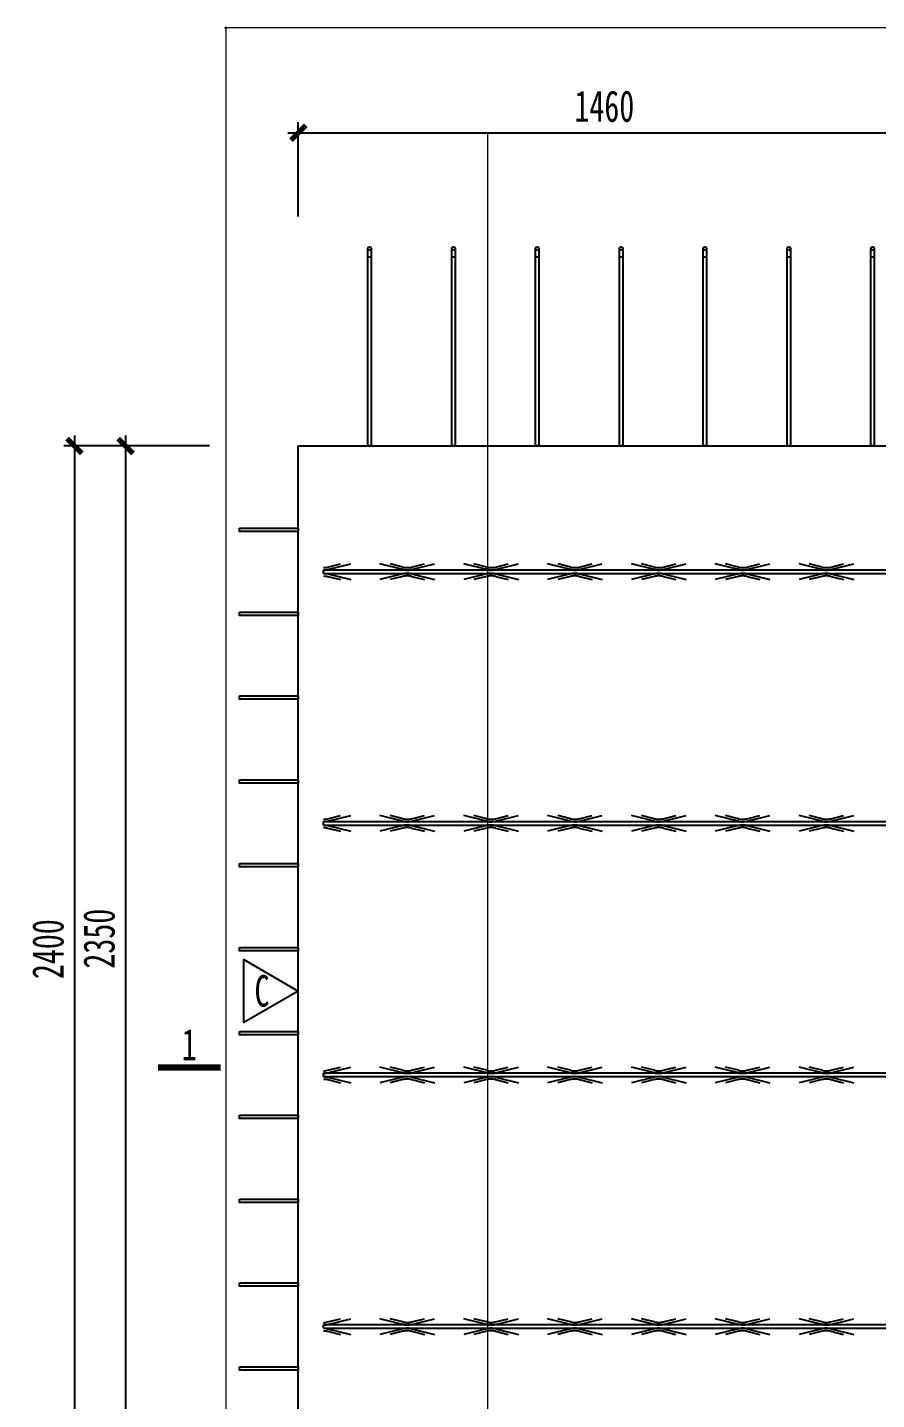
# Model space of a CAD drawing. Extents: x -524 to 129100, y -10500 to 1.
# Drawn here: x 113777 to 115802, y -3271 to 1 of the extents above; entities that cross this region are included whole.
import ezdxf

# ---------------------------------------------------------------- set-up
doc = ezdxf.new("R2010")
doc.units = 0
doc.header["$LTSCALE"] = 250
doc.linetypes.add('BeePC_CENTER', pattern=[2, 1.25, -0.25, 0.25, -0.25])
doc.layers.get('0').update_dxf_attribs({"linetype": 'CONTINUOUS'})
doc.layers.get('Defpoints').update_dxf_attribs({"linetype": 'CONTINUOUS'})
for name, color, linetype in [('BeePC-CCBZ', 110, 'CONTINUOUS'), ('BeePC-GJ-LEVEL', 141, 'CONTINUOUS'), ('BeePC-GJ-Truss', 185, 'CONTINUOUS'), ('BeePC-TONG-ZT', 50, 'CONTINUOUS')]:
    doc.layers.add(name, color=color, linetype=linetype)
doc.layers.add('G-ANNO-TTLB', color=7, linetype='CONTINUOUS', lineweight=9)
doc.layers.add('G-ANNO-TTLB-THIN', color=7, linetype='CONTINUOUS', lineweight=9)
doc.styles.add('BeePC_Dim', font='simfang.ttf', dxfattribs={"width": 0.7})
doc.styles.add('BeePC_Text', font='simfang.ttf', dxfattribs={"width": 0.7})
doc.dimstyles.new('BeePC_DIM_25_25', dxfattribs={"dimtxt": 75, "dimasz": 25, "dimexe": 25, "dimexo": 0, "dimgap": 25, "dimtad": 1, "dimdec": 0, "dimzin": 0, "dimdsep": 46, "dimtxsty": 'BeePC_Dim', "dimblk": 'ARCHTICK', "dimcen": 0, "dimdle": 25, "dimclrt": 7, "dimadec": 0, "dimazin": 0, "dimtfac": 1, "dimtdec": 0, "dimtix": 1, "dimtmove": 2, "dimatfit": 3, "dimfxl": 250, "dimfxlon": 1, "dimtfill": 1, "dimtolj": 1, "dimtzin": 0, "dimarcsym": 0})

# ---------------------------------------------------------------- blocks, each defined once
blk = doc.blocks.new('A2-嗡嗡 - A2_嗡嗡-493291-DB1详图')
at = {"layer": 'G-ANNO-TTLB'}
for p, q in [((27.5, -513), (27.5, -113)), ((27.5, -113), (586.5, -113))]:
    blk.add_line(p, q, dxfattribs=at)
at = {"layer": 'G-ANNO-TTLB-THIN'}
for p, q in [((2.5, -103), (2.5, -523)), ((596.5, -103), (2.5, -103))]:
    blk.add_line(p, q, dxfattribs=at)
blk = doc.blocks.new('剖切符号')
at = {"const_width": 15}
blk.add_lwpolyline([(0, 75), (0, -75)], dxfattribs=at)
blk = doc.blocks.new('_ArchTick')
at = {"color": 0, "linetype": 'ByBlock', "const_width": 0.5}
blk.add_lwpolyline([(-0.71, -0.71), (0.71, 0.71)], dxfattribs=at)
blk = doc.blocks.new('*D225')
at = {"layer": 'BeePC-CCBZ', "color": 0, "lineweight": -2, "transparency": 16777216}
for p, q in [((114422.8, -450.1), (114422.8, -225.1)), ((115882.6, -450.1), (115882.6, -225.1)), ((114397.8, -250.1), (115907.6, -250.1))]:
    blk.add_line(p, q, dxfattribs=at)
at = {"layer": 'Defpoints', "color": 0, "transparency": 16777216}
for p in [(115882.6, -250.1), (114422.8, -2197.1), (115882.6, -3097.1)]:
    blk.add_point(p, dxfattribs=at)
at = {"layer": 'BeePC-CCBZ', "color": 0, "lineweight": -2, "transparency": 16777216, "xscale": 25, "yscale": 25, "zscale": 25, "rotation": 180}
blk.add_blockref('_ArchTick', (114422.8, -250.1), dxfattribs=at)
at = {"layer": 'BeePC-CCBZ', "color": 0, "lineweight": -2, "transparency": 16777216, "xscale": 25, "yscale": 25, "zscale": 25}
blk.add_blockref('_ArchTick', (115882.6, -250.1), dxfattribs=at)
at = {"layer": 'BeePC-CCBZ', "color": 7, "linetype": 'BeePC_CENTER', "transparency": 16777216, "insert": (115152.7, -187.2), "char_height": 75, "attachment_point": 5, "style": 'BeePC_Dim', "bg_fill": 3, "box_fill_scale": 1.1, "bg_fill_color": 256, "bg_fill_true_color": 13158600, "bg_fill_transparency": 0}
blk.add_mtext('\\A1;1460', dxfattribs=at)
blk = doc.blocks.new('*D234')
at = {"layer": 'BeePC-CCBZ', "color": 0, "lineweight": -2, "transparency": 16777216}
for p, q in [((114422.8, -3909.1), (114422.8, -4134.1)), ((114672.8, -3909.1), (114672.8, -4134.1)), ((114397.8, -4109.1), (114697.8, -4109.1))]:
    blk.add_line(p, q, dxfattribs=at)
at = {"layer": 'Defpoints', "color": 0, "transparency": 16777216}
for p in [(114422.8, -2197.1), (114672.8, -3737.1), (114672.8, -4109.1)]:
    blk.add_point(p, dxfattribs=at)
at = {"layer": 'BeePC-CCBZ', "color": 0, "lineweight": -2, "transparency": 16777216, "xscale": 25, "yscale": 25, "zscale": 25, "rotation": 180}
blk.add_blockref('_ArchTick', (114422.8, -4109.1), dxfattribs=at)
at = {"layer": 'BeePC-CCBZ', "color": 0, "lineweight": -2, "transparency": 16777216, "xscale": 25, "yscale": 25, "zscale": 25}
blk.add_blockref('_ArchTick', (114672.8, -4109.1), dxfattribs=at)
at = {"layer": 'BeePC-CCBZ', "color": 7, "linetype": 'BeePC_CENTER', "transparency": 16777216, "insert": (114547.8, -4046.2), "char_height": 75, "attachment_point": 5, "style": 'BeePC_Dim', "bg_fill": 3, "box_fill_scale": 1.1, "bg_fill_color": 256, "bg_fill_true_color": 13158600, "bg_fill_transparency": 0}
blk.add_mtext('\\A1;250', dxfattribs=at)
blk = doc.blocks.new('*D235')
at = {"layer": 'BeePC-CCBZ', "color": 0, "lineweight": -2, "transparency": 16777216}
for p, q in [((114672.8, -3909.1), (114672.8, -4134.1)), ((121942.4, -3909.1), (121942.4, -4134.1)), ((114647.8, -4109.1), (121967.4, -4109.1))]:
    blk.add_line(p, q, dxfattribs=at)
at = {"layer": 'Defpoints', "color": 0, "transparency": 16777216}
for p in [(121942.4, -2197.1), (114672.8, -3737.1), (121942.4, -4109.1)]:
    blk.add_point(p, dxfattribs=at)
at = {"layer": 'BeePC-CCBZ', "color": 0, "lineweight": -2, "transparency": 16777216, "xscale": 25, "yscale": 25, "zscale": 25, "rotation": 180}
blk.add_blockref('_ArchTick', (114672.8, -4109.1), dxfattribs=at)
at = {"layer": 'BeePC-CCBZ', "color": 0, "lineweight": -2, "transparency": 16777216, "xscale": 25, "yscale": 25, "zscale": 25}
blk.add_blockref('_ArchTick', (121942.4, -4109.1), dxfattribs=at)
at = {"layer": 'BeePC-CCBZ', "color": 7, "linetype": 'BeePC_CENTER', "transparency": 16777216, "insert": (118307.6, -4046.2), "char_height": 75, "attachment_point": 5, "style": 'BeePC_Dim', "bg_fill": 3, "box_fill_scale": 1.1, "bg_fill_color": 256, "bg_fill_true_color": 13158600, "bg_fill_transparency": 0}
blk.add_mtext('\\A1;7270', dxfattribs=at)
blk = doc.blocks.new('*D236')
at = {"layer": 'BeePC-CCBZ', "color": 0, "lineweight": -2, "transparency": 16777216}
for p, q in [((114422.8, -4031.1), (114422.8, -4256.1)), ((121942.4, -4031.1), (121942.4, -4256.1)), ((114397.8, -4231.1), (121967.4, -4231.1))]:
    blk.add_line(p, q, dxfattribs=at)
at = {"layer": 'Defpoints', "color": 0, "transparency": 16777216}
for p in [(114422.8, -2197.1), (121942.4, -2197.1), (121942.4, -4231.1)]:
    blk.add_point(p, dxfattribs=at)
at = {"layer": 'BeePC-CCBZ', "color": 0, "lineweight": -2, "transparency": 16777216, "xscale": 25, "yscale": 25, "zscale": 25, "rotation": 180}
blk.add_blockref('_ArchTick', (114422.8, -4231.1), dxfattribs=at)
at = {"layer": 'BeePC-CCBZ', "color": 0, "lineweight": -2, "transparency": 16777216, "xscale": 25, "yscale": 25, "zscale": 25}
blk.add_blockref('_ArchTick', (121942.4, -4231.1), dxfattribs=at)
at = {"layer": 'BeePC-CCBZ', "color": 7, "linetype": 'BeePC_CENTER', "transparency": 16777216, "insert": (118182.6, -4168.2), "char_height": 75, "attachment_point": 5, "style": 'BeePC_Dim', "bg_fill": 3, "box_fill_scale": 1.1, "bg_fill_color": 256, "bg_fill_true_color": 13158600, "bg_fill_transparency": 0}
blk.add_mtext('\\A1;7520', dxfattribs=at)
blk = doc.blocks.new('*D237')
at = {"layer": 'BeePC-CCBZ', "color": 0, "lineweight": -2, "transparency": 16777216}
for p, q in [((114010.8, -972.1), (114010.8, -3372.1)), ((114210.8, -997.1), (113985.8, -997.1)), ((114210.8, -3347.1), (113985.8, -3347.1))]:
    blk.add_line(p, q, dxfattribs=at)
at = {"layer": 'Defpoints', "color": 0, "transparency": 16777216}
for p in [(118182.6, -997.1), (114010.8, -3347.1), (114332.8, -3347.1)]:
    blk.add_point(p, dxfattribs=at)
at = {"layer": 'BeePC-CCBZ', "color": 0, "lineweight": -2, "transparency": 16777216, "xscale": 25, "yscale": 25, "zscale": 25}
for p, rotation in [((114010.8, -997.1), 90), ((114010.8, -3347.1), 270)]:
    blk.add_blockref('_ArchTick', p, dxfattribs=dict(at, rotation=rotation))
at = {"layer": 'BeePC-CCBZ', "color": 7, "linetype": 'BeePC_CENTER', "transparency": 16777216, "insert": (113947.9, -2172.1), "char_height": 75, "attachment_point": 5, "rotation": 90, "style": 'BeePC_Dim', "bg_fill": 3, "box_fill_scale": 1.1, "bg_fill_color": 256, "bg_fill_true_color": 13158600, "bg_fill_transparency": 0}
blk.add_mtext('\\A1;2350', dxfattribs=at)
blk = doc.blocks.new('*D239')
at = {"layer": 'BeePC-CCBZ', "color": 0, "lineweight": -2, "transparency": 16777216}
for p, q in [((113888.8, -972.1), (113888.8, -3422.1)), ((114088.8, -997.1), (113863.8, -997.1)), ((114088.8, -3397.1), (113863.8, -3397.1))]:
    blk.add_line(p, q, dxfattribs=at)
at = {"layer": 'Defpoints', "color": 0, "transparency": 16777216}
for p in [(118182.6, -997.1), (113888.8, -3397.1), (118182.6, -3397.1)]:
    blk.add_point(p, dxfattribs=at)
at = {"layer": 'BeePC-CCBZ', "color": 0, "lineweight": -2, "transparency": 16777216, "xscale": 25, "yscale": 25, "zscale": 25}
for p, rotation in [((113888.8, -997.1), 90), ((113888.8, -3397.1), 270)]:
    blk.add_blockref('_ArchTick', p, dxfattribs=dict(at, rotation=rotation))
at = {"layer": 'BeePC-CCBZ', "color": 7, "linetype": 'BeePC_CENTER', "transparency": 16777216, "insert": (113825.9, -2197.1), "char_height": 75, "attachment_point": 5, "rotation": 90, "style": 'BeePC_Dim', "bg_fill": 3, "box_fill_scale": 1.1, "bg_fill_color": 256, "bg_fill_true_color": 13158600, "bg_fill_transparency": 0}
blk.add_mtext('\\A1;2400', dxfattribs=at)

msp = doc.modelspace()

# ---------------------------------------------------------------- block references
at = {"xscale": 25, "yscale": 25, "zscale": 25}
msp.add_blockref('A2-嗡嗡 - A2_嗡嗡-493291-DB1详图', (114187.5, 2575), dxfattribs=at)

# ---------------------------------------------------------------- texts
at = {"insert": (114162.8, -2424.6), "char_height": 75, "attachment_point": 5, "style": 'BeePC_Text'}
msp.add_mtext('1', dxfattribs=at)

# ---------------------------------------------------------------- next in the draw order: linework, layer by layer
msp.add_polyline3d([(114422.8, -2297.1, 0), (114292.9, -2372.1, 0), (114292.9, -2222.1, 0)], close=True)
at = {"layer": 'BeePC-GJ-LEVEL'}
for points in [[(114588.6, -546.1), (114588.6, -526.1)], [(114596.6, -532), (114596.6, -997.1), (114588.6, -997.1), (114588.6, -532)], [(114588.6, -546.1), (114596.6, -546.1)], [(114596.6, -526.1), (114596.6, -546.1)], [(114788.6, -546.1), (114788.6, -526.1)], [(114796.6, -532), (114796.6, -997.1), (114788.6, -997.1), (114788.6, -532)], [(114788.6, -546.1), (114796.6, -546.1)], [(114796.6, -526.1), (114796.6, -546.1)], [(114988.6, -546.1), (114988.6, -526.1)], [(114996.6, -532), (114996.6, -997.1), (114988.6, -997.1), (114988.6, -532)], [(114988.6, -546.1), (114996.6, -546.1)], [(114996.6, -526.1), (114996.6, -546.1)], [(115188.6, -546.1), (115188.6, -526.1)], [(115196.6, -532), (115196.6, -997.1), (115188.6, -997.1), (115188.6, -532)], [(115188.6, -546.1), (115196.6, -546.1)], [(115196.6, -526.1), (115196.6, -546.1)], [(115388.6, -546.1), (115388.6, -526.1)], [(115396.6, -532), (115396.6, -997.1), (115388.6, -997.1), (115388.6, -532)], [(115388.6, -546.1), (115396.6, -546.1)], [(115396.6, -526.1), (115396.6, -546.1)], [(115588.6, -546.1), (115588.6, -526.1)], [(115596.6, -532), (115596.6, -997.1), (115588.6, -997.1), (115588.6, -532)], [(115588.6, -546.1), (115596.6, -546.1)], [(115596.6, -526.1), (115596.6, -546.1)], [(115788.6, -546.1), (115788.6, -526.1)], [(115796.6, -532), (115796.6, -997.1), (115788.6, -997.1), (115788.6, -532)], [(115788.6, -546.1), (115796.6, -546.1)], [(115796.6, -526.1), (115796.6, -546.1)], [(114282.8, -1193.1), (114422.8, -1193.1), (114422.8, -1201.1), (114282.8, -1201.1), (114282.8, -1193.1)], [(114282.8, -1393.1), (114422.8, -1393.1), (114422.8, -1401.1), (114282.8, -1401.1), (114282.8, -1393.1)], [(114282.8, -1593.1), (114422.8, -1593.1), (114422.8, -1601.1), (114282.8, -1601.1), (114282.8, -1593.1)], [(114282.8, -1793.1), (114422.8, -1793.1), (114422.8, -1801.1), (114282.8, -1801.1), (114282.8, -1793.1)], [(114282.8, -1993.1), (114422.8, -1993.1), (114422.8, -2001.1), (114282.8, -2001.1), (114282.8, -1993.1)], [(114282.8, -2193.1), (114422.8, -2193.1), (114422.8, -2201.1), (114282.8, -2201.1), (114282.8, -2193.1)], [(114282.8, -2393.1), (114422.8, -2393.1), (114422.8, -2401.1), (114282.8, -2401.1), (114282.8, -2393.1)], [(114282.8, -2593.1), (114422.8, -2593.1), (114422.8, -2601.1), (114282.8, -2601.1), (114282.8, -2593.1)], [(114282.8, -2793.1), (114422.8, -2793.1), (114422.8, -2801.1), (114282.8, -2801.1), (114282.8, -2793.1)], [(114282.8, -2993.1), (114422.8, -2993.1), (114422.8, -3001.1), (114282.8, -3001.1), (114282.8, -2993.1)], [(114282.8, -3193.1), (114422.8, -3193.1), (114422.8, -3201.1), (114282.8, -3201.1), (114282.8, -3193.1)]]:
    msp.add_lwpolyline(points, dxfattribs=at)
for centre in [(114592.6, -526.1), (114792.6, -526.1), (114992.6, -526.1), (115192.6, -526.1), (115392.6, -526.1), (115592.6, -526.1), (115792.6, -526.1)]:
    msp.add_circle(centre, 4, dxfattribs=at)
msp.add_ellipse((114250, 0), major_axis=(1, 0), ratio=1, dxfattribs=at)
at = {"layer": 'BeePC-GJ-Truss'}
for points in [[(114482.6, -1293.1), (114486, -1293), (114489.2, -1292.6), (114492.8, -1292), (114547.8, -1278.4)], [(114482.6, -1287.1), (114485.9, -1287.1), (114489.1, -1286.8), (114492.8, -1286), (114523.5, -1278.4)], [(114482.6, -1301.1), (121882.6, -1301.1), (121882.6, -1293.1), (114482.6, -1293.1)], [(114482.6, -1301.1), (114482.6, -1293.1)], [(114482.6, -1301.1), (114486, -1301.3), (114489.2, -1301.6), (114492.8, -1302.3), (114547.8, -1315.9)], [(114482.6, -1307.1), (114486.6, -1307.2), (114489.7, -1307.5), (114492.8, -1308.3), (114523.5, -1315.9)], [(114672.4, -1292), (114617.4, -1278.4)], [(114672.4, -1302.3), (114617.4, -1315.9)], [(114672.4, -1286), (114641.7, -1278.4)], [(114672.4, -1308.3), (114641.7, -1315.9)], [(114692.8, -1292), (114747.8, -1278.4)], [(114692.8, -1286), (114723.5, -1278.4)], [(114692.8, -1302.3), (114747.8, -1315.9)], [(114692.8, -1308.3), (114723.5, -1315.9)], [(114872.4, -1292), (114817.4, -1278.4)], [(114872.4, -1302.3), (114817.4, -1315.9)], [(114872.4, -1286), (114841.7, -1278.4)], [(114872.4, -1308.3), (114841.7, -1315.9)], [(114892.8, -1292), (114947.8, -1278.4)], [(114892.8, -1286), (114923.5, -1278.4)], [(114892.8, -1302.3), (114947.8, -1315.9)], [(114892.8, -1308.3), (114923.5, -1315.9)], [(115072.4, -1292), (115017.4, -1278.4)], [(115072.4, -1302.3), (115017.4, -1315.9)], [(115072.4, -1286), (115041.7, -1278.4)], [(115072.4, -1308.3), (115041.7, -1315.9)], [(115092.8, -1292), (115147.8, -1278.4)], [(115092.8, -1286), (115123.5, -1278.4)], [(115092.8, -1302.3), (115147.8, -1315.9)], [(115092.8, -1308.3), (115123.5, -1315.9)], [(115272.4, -1292), (115217.4, -1278.4)], [(115272.4, -1302.3), (115217.4, -1315.9)], [(115272.4, -1286), (115241.7, -1278.4)], [(115272.4, -1308.3), (115241.7, -1315.9)], [(115292.8, -1292), (115347.8, -1278.4)], [(115292.8, -1286), (115323.5, -1278.4)], [(115292.8, -1302.3), (115347.8, -1315.9)], [(115292.8, -1308.3), (115323.5, -1315.9)], [(115472.4, -1292), (115417.4, -1278.4)], [(115472.4, -1302.3), (115417.4, -1315.9)], [(115472.4, -1286), (115441.7, -1278.4)], [(115472.4, -1308.3), (115441.7, -1315.9)], [(115492.8, -1292), (115547.8, -1278.4)], [(115492.8, -1286), (115523.5, -1278.4)], [(115492.8, -1302.3), (115547.8, -1315.9)], [(115492.8, -1308.3), (115523.5, -1315.9)], [(115672.4, -1292), (115617.4, -1278.4)], [(115672.4, -1302.3), (115617.4, -1315.9)], [(115672.4, -1286), (115641.7, -1278.4)], [(115672.4, -1308.3), (115641.7, -1315.9)], [(115692.8, -1292), (115747.8, -1278.4)], [(115692.8, -1286), (115723.5, -1278.4)], [(115692.8, -1302.3), (115747.8, -1315.9)], [(115692.8, -1308.3), (115723.5, -1315.9)], [(114482.6, -1893.1), (114486, -1893), (114489.2, -1892.6), (114492.8, -1892), (114547.8, -1878.4)], [(114482.6, -1887.1), (114485.9, -1887.1), (114489.1, -1886.8), (114492.8, -1886), (114523.5, -1878.4)], [(114482.6, -1901.1), (121882.6, -1901.1), (121882.6, -1893.1), (114482.6, -1893.1)], [(114482.6, -1901.1), (114482.6, -1893.1)], [(114672.4, -1892), (114617.4, -1878.4)], [(114672.4, -1886), (114641.7, -1878.4)], [(114692.8, -1892), (114747.8, -1878.4)], [(114692.8, -1886), (114723.5, -1878.4)], [(114872.4, -1892), (114817.4, -1878.4)], [(114872.4, -1886), (114841.7, -1878.4)], [(114892.8, -1892), (114947.8, -1878.4)], [(114892.8, -1886), (114923.5, -1878.4)], [(115072.4, -1892), (115017.4, -1878.4)], [(115072.4, -1886), (115041.7, -1878.4)], [(115092.8, -1892), (115147.8, -1878.4)], [(115092.8, -1886), (115123.5, -1878.4)], [(115272.4, -1892), (115217.4, -1878.4)], [(115272.4, -1886), (115241.7, -1878.4)], [(115292.8, -1892), (115347.8, -1878.4)], [(115292.8, -1886), (115323.5, -1878.4)], [(115472.4, -1892), (115417.4, -1878.4)], [(115472.4, -1886), (115441.7, -1878.4)], [(115492.8, -1892), (115547.8, -1878.4)], [(115492.8, -1886), (115523.5, -1878.4)], [(115672.4, -1892), (115617.4, -1878.4)], [(115672.4, -1886), (115641.7, -1878.4)], [(115692.8, -1892), (115747.8, -1878.4)], [(115692.8, -1886), (115723.5, -1878.4)], [(114482.6, -1901.1), (114486, -1901.3), (114489.2, -1901.6), (114492.8, -1902.3), (114547.8, -1915.9)], [(114482.6, -1907.1), (114486.6, -1907.2), (114489.7, -1907.5), (114492.8, -1908.3), (114523.5, -1915.9)], [(114672.4, -1902.3), (114617.4, -1915.9)], [(114672.4, -1908.3), (114641.7, -1915.9)], [(114692.8, -1902.3), (114747.8, -1915.9)], [(114692.8, -1908.3), (114723.5, -1915.9)], [(114872.4, -1902.3), (114817.4, -1915.9)], [(114872.4, -1908.3), (114841.7, -1915.9)], [(114892.8, -1902.3), (114947.8, -1915.9)], [(114892.8, -1908.3), (114923.5, -1915.9)], [(115072.4, -1902.3), (115017.4, -1915.9)], [(115072.4, -1908.3), (115041.7, -1915.9)], [(115092.8, -1902.3), (115147.8, -1915.9)], [(115092.8, -1908.3), (115123.5, -1915.9)], [(115272.4, -1902.3), (115217.4, -1915.9)], [(115272.4, -1908.3), (115241.7, -1915.9)], [(115292.8, -1902.3), (115347.8, -1915.9)], [(115292.8, -1908.3), (115323.5, -1915.9)], [(115472.4, -1902.3), (115417.4, -1915.9)], [(115472.4, -1908.3), (115441.7, -1915.9)], [(115492.8, -1902.3), (115547.8, -1915.9)], [(115492.8, -1908.3), (115523.5, -1915.9)], [(115672.4, -1902.3), (115617.4, -1915.9)], [(115672.4, -1908.3), (115641.7, -1915.9)], [(115692.8, -1902.3), (115747.8, -1915.9)], [(115692.8, -1908.3), (115723.5, -1915.9)], [(114482.6, -2493.1), (114486, -2493), (114489.2, -2492.6), (114492.8, -2492), (114547.8, -2478.4)], [(114482.6, -2487.1), (114485.9, -2487.1), (114489.1, -2486.8), (114492.8, -2486), (114523.5, -2478.4)], [(114672.4, -2492), (114617.4, -2478.4)], [(114672.4, -2486), (114641.7, -2478.4)], [(114692.8, -2492), (114747.8, -2478.4)], [(114692.8, -2486), (114723.5, -2478.4)], [(114872.4, -2492), (114817.4, -2478.4)], [(114872.4, -2486), (114841.7, -2478.4)], [(114892.8, -2492), (114947.8, -2478.4)], [(114892.8, -2486), (114923.5, -2478.4)], [(115072.4, -2492), (115017.4, -2478.4)], [(115072.4, -2486), (115041.7, -2478.4)], [(115092.8, -2492), (115147.8, -2478.4)], [(115092.8, -2486), (115123.5, -2478.4)], [(115272.4, -2492), (115217.4, -2478.4)], [(115272.4, -2486), (115241.7, -2478.4)], [(115292.8, -2492), (115347.8, -2478.4)], [(115292.8, -2486), (115323.5, -2478.4)], [(115472.4, -2492), (115417.4, -2478.4)], [(115472.4, -2486), (115441.7, -2478.4)], [(115492.8, -2492), (115547.8, -2478.4)], [(115492.8, -2486), (115523.5, -2478.4)], [(115672.4, -2492), (115617.4, -2478.4)], [(115672.4, -2486), (115641.7, -2478.4)], [(115692.8, -2492), (115747.8, -2478.4)], [(115692.8, -2486), (115723.5, -2478.4)], [(114482.6, -2501.1), (121882.6, -2501.1), (121882.6, -2493.1), (114482.6, -2493.1)], [(114482.6, -2501.1), (114482.6, -2493.1)], [(114482.6, -2501.1), (114486, -2501.3), (114489.2, -2501.6), (114492.8, -2502.3), (114547.8, -2515.9)], [(114482.6, -2507.1), (114486.6, -2507.2), (114489.7, -2507.5), (114492.8, -2508.3), (114523.5, -2515.9)], [(114672.4, -2502.3), (114617.4, -2515.9)], [(114672.4, -2508.3), (114641.7, -2515.9)], [(114692.8, -2502.3), (114747.8, -2515.9)], [(114692.8, -2508.3), (114723.5, -2515.9)], [(114872.4, -2502.3), (114817.4, -2515.9)], [(114872.4, -2508.3), (114841.7, -2515.9)], [(114892.8, -2502.3), (114947.8, -2515.9)], [(114892.8, -2508.3), (114923.5, -2515.9)], [(115072.4, -2502.3), (115017.4, -2515.9)], [(115072.4, -2508.3), (115041.7, -2515.9)], [(115092.8, -2502.3), (115147.8, -2515.9)], [(115092.8, -2508.3), (115123.5, -2515.9)], [(115272.4, -2502.3), (115217.4, -2515.9)], [(115272.4, -2508.3), (115241.7, -2515.9)], [(115292.8, -2502.3), (115347.8, -2515.9)], [(115292.8, -2508.3), (115323.5, -2515.9)], [(115472.4, -2502.3), (115417.4, -2515.9)], [(115472.4, -2508.3), (115441.7, -2515.9)], [(115492.8, -2502.3), (115547.8, -2515.9)], [(115492.8, -2508.3), (115523.5, -2515.9)], [(115672.4, -2502.3), (115617.4, -2515.9)], [(115672.4, -2508.3), (115641.7, -2515.9)], [(115692.8, -2502.3), (115747.8, -2515.9)], [(115692.8, -2508.3), (115723.5, -2515.9)], [(114482.6, -3093.1), (114486, -3093), (114489.2, -3092.6), (114492.8, -3092), (114547.8, -3078.4)], [(114482.6, -3087.1), (114485.9, -3087.1), (114489.1, -3086.8), (114492.8, -3086), (114523.5, -3078.4)], [(114482.6, -3101.1), (121882.6, -3101.1), (121882.6, -3093.1), (114482.6, -3093.1)], [(114482.6, -3101.1), (114482.6, -3093.1)], [(114482.6, -3101.1), (114486, -3101.3), (114489.2, -3101.6), (114492.8, -3102.3), (114547.8, -3115.9)], [(114482.6, -3107.1), (114486.6, -3107.2), (114489.7, -3107.5), (114492.8, -3108.3), (114523.5, -3115.9)], [(114672.4, -3092), (114617.4, -3078.4)], [(114672.4, -3102.3), (114617.4, -3115.9)], [(114672.4, -3086), (114641.7, -3078.4)], [(114672.4, -3108.3), (114641.7, -3115.9)], [(114692.8, -3092), (114747.8, -3078.4)], [(114692.8, -3086), (114723.5, -3078.4)], [(114692.8, -3102.3), (114747.8, -3115.9)], [(114692.8, -3108.3), (114723.5, -3115.9)], [(114872.4, -3092), (114817.4, -3078.4)], [(114872.4, -3102.3), (114817.4, -3115.9)], [(114872.4, -3086), (114841.7, -3078.4)], [(114872.4, -3108.3), (114841.7, -3115.9)], [(114892.8, -3092), (114947.8, -3078.4)], [(114892.8, -3086), (114923.5, -3078.4)], [(114892.8, -3102.3), (114947.8, -3115.9)], [(114892.8, -3108.3), (114923.5, -3115.9)], [(115072.4, -3092), (115017.4, -3078.4)], [(115072.4, -3102.3), (115017.4, -3115.9)], [(115072.4, -3086), (115041.7, -3078.4)], [(115072.4, -3108.3), (115041.7, -3115.9)], [(115092.8, -3092), (115147.8, -3078.4)], [(115092.8, -3086), (115123.5, -3078.4)], [(115092.8, -3102.3), (115147.8, -3115.9)], [(115092.8, -3108.3), (115123.5, -3115.9)], [(115272.4, -3092), (115217.4, -3078.4)], [(115272.4, -3102.3), (115217.4, -3115.9)], [(115272.4, -3086), (115241.7, -3078.4)], [(115272.4, -3108.3), (115241.7, -3115.9)], [(115292.8, -3092), (115347.8, -3078.4)], [(115292.8, -3086), (115323.5, -3078.4)], [(115292.8, -3102.3), (115347.8, -3115.9)], [(115292.8, -3108.3), (115323.5, -3115.9)], [(115472.4, -3092), (115417.4, -3078.4)], [(115472.4, -3102.3), (115417.4, -3115.9)], [(115472.4, -3086), (115441.7, -3078.4)], [(115472.4, -3108.3), (115441.7, -3115.9)], [(115492.8, -3092), (115547.8, -3078.4)], [(115492.8, -3086), (115523.5, -3078.4)], [(115492.8, -3102.3), (115547.8, -3115.9)], [(115492.8, -3108.3), (115523.5, -3115.9)], [(115672.4, -3092), (115617.4, -3078.4)], [(115672.4, -3102.3), (115617.4, -3115.9)], [(115672.4, -3086), (115641.7, -3078.4)], [(115672.4, -3108.3), (115641.7, -3115.9)], [(115692.8, -3092), (115747.8, -3078.4)], [(115692.8, -3086), (115723.5, -3078.4)], [(115692.8, -3102.3), (115747.8, -3115.9)], [(115692.8, -3108.3), (115723.5, -3115.9)]]:
    msp.add_lwpolyline(points, dxfattribs=at)
for centre, major_axis, start_param, end_param in [((114681.4, -1283.7), (12, 0), 3.861169, 4.813041), ((114683.8, -1288), (18, 0), 4.026697, 4.647513), ((114683.8, -1306.3), (18, 0), 1.635672, 2.256488), ((114681.4, -1310.6), (12, 0), 1.470144, 2.422017), ((114683.8, -1283.7), (12, 0), 4.611737, 5.563609), ((114681.4, -1288), (18, 0), 4.777265, 5.398081), ((114681.4, -1306.3), (18, 0), 0.885104, 1.50592), ((114683.8, -1310.6), (12, 0), 0.719576, 1.671449), ((114881.4, -1283.7), (12, 0), 3.861169, 4.813041), ((114883.8, -1288), (18, 0), 4.026697, 4.647513), ((114883.8, -1306.3), (18, 0), 1.635672, 2.256488), ((114881.4, -1310.6), (12, 0), 1.470144, 2.422017), ((114883.8, -1283.7), (12, 0), 4.611737, 5.563609), ((114881.4, -1288), (18, 0), 4.777265, 5.398081), ((114881.4, -1306.3), (18, 0), 0.885104, 1.50592), ((114883.8, -1310.6), (12, 0), 0.719576, 1.671449), ((115081.4, -1283.7), (12, 0), 3.861169, 4.813041), ((115083.8, -1288), (18, 0), 4.026697, 4.647513), ((115083.8, -1306.3), (18, 0), 1.635672, 2.256488), ((115081.4, -1310.6), (12, 0), 1.470144, 2.422017), ((115083.8, -1283.7), (12, 0), 4.611737, 5.563609), ((115081.4, -1288), (18, 0), 4.777265, 5.398081), ((115081.4, -1306.3), (18, 0), 0.885104, 1.50592), ((115083.8, -1310.6), (12, 0), 0.719576, 1.671449), ((115281.4, -1283.7), (12, 0), 3.861169, 4.813041), ((115283.8, -1288), (18, 0), 4.026697, 4.647513), ((115283.8, -1306.3), (18, 0), 1.635672, 2.256488), ((115281.4, -1310.6), (12, 0), 1.470144, 2.422017), ((115283.8, -1283.7), (12, 0), 4.611737, 5.563609), ((115281.4, -1288), (18, 0), 4.777265, 5.398081), ((115281.4, -1306.3), (18, 0), 0.885104, 1.50592), ((115283.8, -1310.6), (12, 0), 0.719576, 1.671449), ((115481.4, -1283.7), (12, 0), 3.861169, 4.813041), ((115483.8, -1288), (18, 0), 4.026697, 4.647513), ((115483.8, -1306.3), (18, 0), 1.635672, 2.256488), ((115481.4, -1310.6), (12, 0), 1.470144, 2.422017), ((115483.8, -1283.7), (12, 0), 4.611737, 5.563609), ((115481.4, -1288), (18, 0), 4.777265, 5.398081), ((115481.4, -1306.3), (18, 0), 0.885104, 1.50592), ((115483.8, -1310.6), (12, 0), 0.719576, 1.671449), ((115681.4, -1283.7), (12, 0), 3.861169, 4.813041), ((115683.8, -1288), (18, 0), 4.026697, 4.647513), ((115683.8, -1306.3), (18, 0), 1.635672, 2.256488), ((115681.4, -1310.6), (12, 0), 1.470144, 2.422017), ((115683.8, -1283.7), (12, 0), 4.611737, 5.563609), ((115681.4, -1288), (18, 0), 4.777265, 5.398081), ((115681.4, -1306.3), (18, 0), 0.885104, 1.50592), ((115683.8, -1310.6), (12, 0), 0.719576, 1.671449), ((114681.4, -1883.7), (12, 0), 3.861169, 4.813041), ((114683.8, -1888), (18, 0), 4.026697, 4.647513), ((114683.8, -1883.7), (12, 0), 4.611737, 5.563609), ((114681.4, -1888), (18, 0), 4.777265, 5.398081), ((114881.4, -1883.7), (12, 0), 3.861169, 4.813041), ((114883.8, -1888), (18, 0), 4.026697, 4.647513), ((114883.8, -1883.7), (12, 0), 4.611737, 5.563609), ((114881.4, -1888), (18, 0), 4.777265, 5.398081), ((115081.4, -1883.7), (12, 0), 3.861169, 4.813041), ((115083.8, -1888), (18, 0), 4.026697, 4.647513), ((115083.8, -1883.7), (12, 0), 4.611737, 5.563609), ((115081.4, -1888), (18, 0), 4.777265, 5.398081), ((115281.4, -1883.7), (12, 0), 3.861169, 4.813041), ((115283.8, -1888), (18, 0), 4.026697, 4.647513), ((115283.8, -1883.7), (12, 0), 4.611737, 5.563609), ((115281.4, -1888), (18, 0), 4.777265, 5.398081), ((115481.4, -1883.7), (12, 0), 3.861169, 4.813041), ((115483.8, -1888), (18, 0), 4.026697, 4.647513), ((115483.8, -1883.7), (12, 0), 4.611737, 5.563609), ((115481.4, -1888), (18, 0), 4.777265, 5.398081), ((115681.4, -1883.7), (12, 0), 3.861169, 4.813041), ((115683.8, -1888), (18, 0), 4.026697, 4.647513), ((115683.8, -1883.7), (12, 0), 4.611737, 5.563609), ((115681.4, -1888), (18, 0), 4.777265, 5.398081), ((114683.8, -1906.3), (18, 0), 1.635672, 2.256488), ((114681.4, -1910.6), (12, 0), 1.470144, 2.422017), ((114681.4, -1906.3), (18, 0), 0.885104, 1.50592), ((114683.8, -1910.6), (12, 0), 0.719576, 1.671449), ((114883.8, -1906.3), (18, 0), 1.635672, 2.256488), ((114881.4, -1910.6), (12, 0), 1.470144, 2.422017), ((114881.4, -1906.3), (18, 0), 0.885104, 1.50592), ((114883.8, -1910.6), (12, 0), 0.719576, 1.671449), ((115083.8, -1906.3), (18, 0), 1.635672, 2.256488), ((115081.4, -1910.6), (12, 0), 1.470144, 2.422017), ((115081.4, -1906.3), (18, 0), 0.885104, 1.50592), ((115083.8, -1910.6), (12, 0), 0.719576, 1.671449), ((115283.8, -1906.3), (18, 0), 1.635672, 2.256488), ((115281.4, -1910.6), (12, 0), 1.470144, 2.422017), ((115281.4, -1906.3), (18, 0), 0.885104, 1.50592), ((115283.8, -1910.6), (12, 0), 0.719576, 1.671449), ((115483.8, -1906.3), (18, 0), 1.635672, 2.256488), ((115481.4, -1910.6), (12, 0), 1.470144, 2.422017), ((115481.4, -1906.3), (18, 0), 0.885104, 1.50592), ((115483.8, -1910.6), (12, 0), 0.719576, 1.671449), ((115683.8, -1906.3), (18, 0), 1.635672, 2.256488), ((115681.4, -1910.6), (12, 0), 1.470144, 2.422017), ((115681.4, -1906.3), (18, 0), 0.885104, 1.50592), ((115683.8, -1910.6), (12, 0), 0.719576, 1.671449), ((114681.4, -2483.7), (12, 0), 3.861169, 4.813041), ((114683.8, -2483.7), (12, 0), 4.611737, 5.563609), ((114881.4, -2483.7), (12, 0), 3.861169, 4.813041), ((114883.8, -2483.7), (12, 0), 4.611737, 5.563609), ((115081.4, -2483.7), (12, 0), 3.861169, 4.813041), ((115083.8, -2483.7), (12, 0), 4.611737, 5.563609), ((115281.4, -2483.7), (12, 0), 3.861169, 4.813041), ((115283.8, -2483.7), (12, 0), 4.611737, 5.563609), ((115481.4, -2483.7), (12, 0), 3.861169, 4.813041), ((115483.8, -2483.7), (12, 0), 4.611737, 5.563609), ((115681.4, -2483.7), (12, 0), 3.861169, 4.813041), ((115683.8, -2483.7), (12, 0), 4.611737, 5.563609), ((114683.8, -2488), (18, 0), 4.026697, 4.647513), ((114683.8, -2506.3), (18, 0), 1.635672, 2.256488), ((114681.4, -2510.6), (12, 0), 1.470144, 2.422017), ((114681.4, -2488), (18, 0), 4.777265, 5.398081), ((114681.4, -2506.3), (18, 0), 0.885104, 1.50592), ((114683.8, -2510.6), (12, 0), 0.719576, 1.671449), ((114883.8, -2488), (18, 0), 4.026697, 4.647513), ((114883.8, -2506.3), (18, 0), 1.635672, 2.256488), ((114881.4, -2510.6), (12, 0), 1.470144, 2.422017), ((114881.4, -2488), (18, 0), 4.777265, 5.398081), ((114881.4, -2506.3), (18, 0), 0.885104, 1.50592), ((114883.8, -2510.6), (12, 0), 0.719576, 1.671449), ((115083.8, -2488), (18, 0), 4.026697, 4.647513), ((115083.8, -2506.3), (18, 0), 1.635672, 2.256488), ((115081.4, -2510.6), (12, 0), 1.470144, 2.422017), ((115081.4, -2488), (18, 0), 4.777265, 5.398081), ((115081.4, -2506.3), (18, 0), 0.885104, 1.50592), ((115083.8, -2510.6), (12, 0), 0.719576, 1.671449), ((115283.8, -2488), (18, 0), 4.026697, 4.647513), ((115283.8, -2506.3), (18, 0), 1.635672, 2.256488), ((115281.4, -2510.6), (12, 0), 1.470144, 2.422017), ((115281.4, -2488), (18, 0), 4.777265, 5.398081), ((115281.4, -2506.3), (18, 0), 0.885104, 1.50592), ((115283.8, -2510.6), (12, 0), 0.719576, 1.671449), ((115483.8, -2488), (18, 0), 4.026697, 4.647513), ((115483.8, -2506.3), (18, 0), 1.635672, 2.256488), ((115481.4, -2510.6), (12, 0), 1.470144, 2.422017), ((115481.4, -2488), (18, 0), 4.777265, 5.398081), ((115481.4, -2506.3), (18, 0), 0.885104, 1.50592), ((115483.8, -2510.6), (12, 0), 0.719576, 1.671449), ((115683.8, -2488), (18, 0), 4.026697, 4.647513), ((115683.8, -2506.3), (18, 0), 1.635672, 2.256488), ((115681.4, -2510.6), (12, 0), 1.470144, 2.422017), ((115681.4, -2488), (18, 0), 4.777265, 5.398081), ((115681.4, -2506.3), (18, 0), 0.885104, 1.50592), ((115683.8, -2510.6), (12, 0), 0.719576, 1.671449), ((114681.4, -3083.7), (12, 0), 3.861169, 4.813041), ((114683.8, -3088), (18, 0), 4.026697, 4.647513), ((114683.8, -3106.3), (18, 0), 1.635672, 2.256488), ((114681.4, -3110.6), (12, 0), 1.470144, 2.422017), ((114683.8, -3083.7), (12, 0), 4.611737, 5.563609), ((114681.4, -3088), (18, 0), 4.777265, 5.398081), ((114681.4, -3106.3), (18, 0), 0.885104, 1.50592), ((114683.8, -3110.6), (12, 0), 0.719576, 1.671449), ((114881.4, -3083.7), (12, 0), 3.861169, 4.813041), ((114883.8, -3088), (18, 0), 4.026697, 4.647513), ((114883.8, -3106.3), (18, 0), 1.635672, 2.256488), ((114881.4, -3110.6), (12, 0), 1.470144, 2.422017), ((114883.8, -3083.7), (12, 0), 4.611737, 5.563609), ((114881.4, -3088), (18, 0), 4.777265, 5.398081), ((114881.4, -3106.3), (18, 0), 0.885104, 1.50592), ((114883.8, -3110.6), (12, 0), 0.719576, 1.671449), ((115081.4, -3083.7), (12, 0), 3.861169, 4.813041), ((115083.8, -3088), (18, 0), 4.026697, 4.647513), ((115083.8, -3106.3), (18, 0), 1.635672, 2.256488), ((115081.4, -3110.6), (12, 0), 1.470144, 2.422017), ((115083.8, -3083.7), (12, 0), 4.611737, 5.563609), ((115081.4, -3088), (18, 0), 4.777265, 5.398081), ((115081.4, -3106.3), (18, 0), 0.885104, 1.50592), ((115083.8, -3110.6), (12, 0), 0.719576, 1.671449), ((115281.4, -3083.7), (12, 0), 3.861169, 4.813041), ((115283.8, -3088), (18, 0), 4.026697, 4.647513), ((115283.8, -3106.3), (18, 0), 1.635672, 2.256488), ((115281.4, -3110.6), (12, 0), 1.470144, 2.422017), ((115283.8, -3083.7), (12, 0), 4.611737, 5.563609), ((115281.4, -3088), (18, 0), 4.777265, 5.398081), ((115281.4, -3106.3), (18, 0), 0.885104, 1.50592), ((115283.8, -3110.6), (12, 0), 0.719576, 1.671449), ((115481.4, -3083.7), (12, 0), 3.861169, 4.813041), ((115483.8, -3088), (18, 0), 4.026697, 4.647513), ((115483.8, -3106.3), (18, 0), 1.635672, 2.256488), ((115481.4, -3110.6), (12, 0), 1.470144, 2.422017), ((115483.8, -3083.7), (12, 0), 4.611737, 5.563609), ((115481.4, -3088), (18, 0), 4.777265, 5.398081), ((115481.4, -3106.3), (18, 0), 0.885104, 1.50592), ((115483.8, -3110.6), (12, 0), 0.719576, 1.671449), ((115681.4, -3083.7), (12, 0), 3.861169, 4.813041), ((115683.8, -3088), (18, 0), 4.026697, 4.647513), ((115683.8, -3106.3), (18, 0), 1.635672, 2.256488), ((115681.4, -3110.6), (12, 0), 1.470144, 2.422017), ((115683.8, -3083.7), (12, 0), 4.611737, 5.563609), ((115681.4, -3088), (18, 0), 4.777265, 5.398081), ((115681.4, -3106.3), (18, 0), 0.885104, 1.50592), ((115683.8, -3110.6), (12, 0), 0.719576, 1.671449)]:
    msp.add_ellipse(centre, major_axis=major_axis, ratio=0.288551, start_param=start_param, end_param=end_param, dxfattribs=at)
at = {"layer": 'BeePC-TONG-ZT'}
msp.add_lwpolyline([(114672.8, -3347.1), (114422.8, -3347.1), (114422.8, -997.1), (121942.4, -997.1), (121942.4, -3397.1), (114672.8, -3397.1), (114672.8, -3347.1)], dxfattribs=at)

# ---------------------------------------------------------------- next in the draw order: block references
at = {"rotation": 90}
msp.add_blockref('剖切符号', (114162.8, -2479.6), dxfattribs=at)

# ---------------------------------------------------------------- next in the draw order: texts
at = {"insert": (114336.2, -2297.1), "char_height": 75, "attachment_point": 5, "style": 'BeePC_Text'}
msp.add_mtext('C', dxfattribs=at)

# ---------------------------------------------------------------- next in the draw order: dimensions: what is measured, and where the dimension line sits
at = {"layer": 'BeePC-CCBZ'}
dim = msp.add_linear_dim(base=(115882.6, -250.1), p1=(114422.8, -2197.1), p2=(115882.6, -3097.1), angle=0, dimstyle='BeePC_DIM_25_25', override={"dimfxl": 200}, dxfattribs=at)
dim.commit()
dim.dimension.update_dxf_attribs({"geometry": '*D225', "text_midpoint": (115152.7, -187.2)})

# ---------------------------------------------------------------- next in the draw order: dimensions: what is measured, and where the dimension line sits
dim = msp.add_linear_dim(base=(114672.8, -4109.1), p1=(114422.8, -2197.1), p2=(114672.8, -3737.1), angle=0, dimstyle='BeePC_DIM_25_25', override={"dimfxl": 200}, dxfattribs=at)
dim.commit()
dim.dimension.update_dxf_attribs({"geometry": '*D234', "text_midpoint": (114547.8, -4046.2)})

# ---------------------------------------------------------------- next in the draw order: dimensions: what is measured, and where the dimension line sits
dim = msp.add_linear_dim(base=(121942.4, -4109.1), p1=(114672.8, -3737.1), p2=(121942.4, -2197.1), angle=0, dimstyle='BeePC_DIM_25_25', override={"dimfxl": 200}, dxfattribs=at)
dim.commit()
dim.dimension.update_dxf_attribs({"geometry": '*D235', "text_midpoint": (118307.6, -4046.2)})

# ---------------------------------------------------------------- next in the draw order: dimensions: what is measured, and where the dimension line sits
dim = msp.add_linear_dim(base=(121942.4, -4231.1), p1=(114422.8, -2197.1), p2=(121942.4, -2197.1), angle=0, dimstyle='BeePC_DIM_25_25', override={"dimfxl": 200}, dxfattribs=at)
dim.commit()
dim.dimension.update_dxf_attribs({"geometry": '*D236', "text_midpoint": (118182.6, -4168.2)})

# ---------------------------------------------------------------- next in the draw order: dimensions: what is measured, and where the dimension line sits
dim = msp.add_linear_dim(base=(114010.8, -3347.1), p1=(118182.6, -997.1), p2=(114332.8, -3347.1), angle=90, dimstyle='BeePC_DIM_25_25', override={"dimfxl": 200}, dxfattribs=at)
dim.commit()
dim.dimension.update_dxf_attribs({"geometry": '*D237', "text_midpoint": (113947.9, -2172.1)})

# ---------------------------------------------------------------- next in the draw order: dimensions: what is measured, and where the dimension line sits
dim = msp.add_linear_dim(base=(113888.8, -3397.1), p1=(118182.6, -997.1), p2=(118182.6, -3397.1), angle=90, dimstyle='BeePC_DIM_25_25', override={"dimfxl": 200}, dxfattribs=at)
dim.commit()
dim.dimension.update_dxf_attribs({"geometry": '*D239', "text_midpoint": (113825.9, -2197.1)})

doc.saveas('drawing.dxf')
